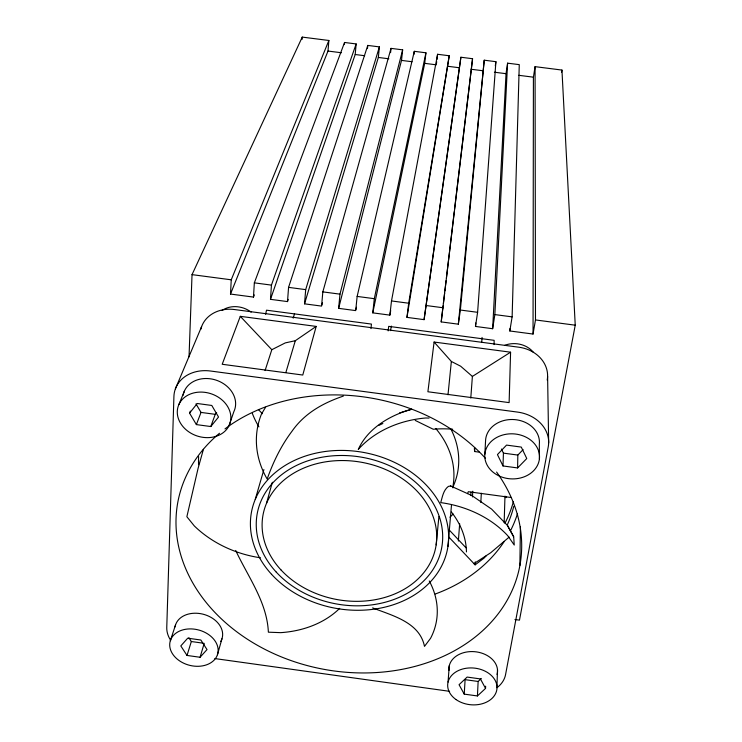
<?xml version="1.0" encoding="UTF-8"?>
<svg xmlns="http://www.w3.org/2000/svg" width="742" height="742" viewBox="0 0 742 742"><rect width="100%" height="100%" fill="white"/><g stroke="black" fill="none" stroke-linecap="round" stroke-linejoin="round"><path stroke-width="1.11" d="M509.893 328.669L509.819 330.978L533.044 334.048L533.415 77.168L535.065 66.65L561.944 70.063L575.236 325.191L519.474 620.145L514.948 619.514M494.107 344.594L494.135 340.328L388.687 326.359L388.168 330.886M519.873 565.562L520.42 526.662M517.601 467.933L526.764 458.537L521.274 447.083L506.545 445.098L497.437 454.586L503.002 465.957L517.601 467.933L517.833 455.069L523.101 449.633M510.589 352.19L509.123 402.618L427.902 391.757L434.089 342.043L510.589 352.19L472.385 376.426L470.79 398.064M509.819 330.978L512.128 316.862L519.27 64.647L507.584 63.163L506.035 73.69L492.651 328.715L475.492 326.443L475.752 322.974M504.161 522.683L504.977 496.092M496.964 686.248L497.502 669.757M503.002 465.957L503.428 453.13L501.434 449.04M189.034 356.837L192.03 274.633L302.244 37.1L328.873 40.476L328.001 51.05L230.502 294.055L253.476 297.088L254.274 294.917M485.546 688.4L480.426 678.93L467.126 677.075L459.057 684.708L464.232 694.122L477.431 695.959L485.546 688.4L485.639 686.174M477.431 695.959L478.136 681.471L481.345 678.457M492.651 328.715L494.858 314.589L507.584 63.163M230.502 294.055L231.244 279.808L328.873 40.476M484.841 454.252L485.62 439.756A26.953 22.306 3 0 1 514.688 419.61A26.953 22.306 3 0 1 539.332 444.282L539.415 458.881A27.389 22.538 3.1 0 1 496.37 474.509A27.389 22.538 3.1 0 1 500.655 435.693A27.389 22.538 3.1 0 1 539.415 458.881M480.816 502.51L481.326 493.254M486.279 555.777A157.276 127.912 10.5 0 1 483.886 558.234L475.121 564.866L475.288 561.88M253.476 297.088L254.339 282.85L344.557 42.47L356.169 43.945L355.195 54.509L270.487 299.341L287.506 301.586L288.211 299.388M464.232 694.122L465.104 679.653L478.136 681.471M472.431 496.964L472.802 491.195M470.762 495.573L470.994 492.113M479.202 452.147L474.62 451.535L474.843 448.075M481.753 342.025L482.059 337.415M270.487 299.341L271.442 285.113L356.169 43.945M302.068 39.4L302.244 37.1M475.492 326.443L477.607 312.308L495.906 61.679L484.229 60.195L458.343 324.18L441.202 321.907L443.113 305.834M287.506 301.586L288.564 287.367L367.782 45.42L379.403 46.894L378.337 57.449L304.535 303.84L321.583 306.094L322.826 291.884L391.025 48.369L402.656 49.844L401.505 60.399L338.63 308.347L355.696 310.601L357.143 296.42L414.296 51.319L425.936 52.803L424.702 63.348L372.781 312.864L389.865 315.118L390.709 310.573M458.361 541.057L459.669 523.769M448.047 682.065L449.281 665.657M304.535 303.84L305.685 289.63L379.403 46.894M447.945 546.511L451.479 505.135M452.954 487.902L453.241 484.452A93.622 76.287 10.5 0 0 435.851 428.616M344.371 44.585L344.557 42.47M338.63 308.347L339.975 294.147L402.656 49.844M367.476 48.592L367.782 45.42M458.343 324.18L460.365 310.035L484.229 60.195M436.148 544.897L438.902 516.58M448.001 394.79L451.359 361.456L434.089 342.043M390.589 52.589L391.025 48.369M370.954 328.604L371.445 324.078L266.517 310.184L265.599 314.311M372.781 312.864L374.311 298.683L425.936 52.803M413.934 54.491L414.296 51.319M389.865 315.118L391.498 300.946L437.585 54.277L449.235 55.761L406.968 317.381L424.081 319.644L460.893 57.236L472.561 58.72L441.202 321.907M443.382 303.534L444.606 293.201M444.885 290.901L446.109 280.569M446.378 278.269L454.271 211.655M454.54 209.365L472.561 58.72M436.435 63.766L436.686 61.66M436.945 59.555L437.585 54.277M406.968 317.381L408.694 303.218L449.235 55.761M424.081 319.644L460.893 57.236M495.304 65.89L495.906 61.679M561.564 72.345L561.944 70.063M533.044 334.048L535.483 319.941L535.065 66.65M390.524 330.644L391.349 326.09M355.956 309.479L356.475 307.225M316.194 326.406L302.764 375.035L222.201 364.276L240.287 316.333L316.194 326.406L295.316 340.708L285.29 342.897L271.813 349.705L265.07 370.573M266.489 503.401L272.351 482.254M321.889 304.981L322.501 302.755M217.434 654.75A24.588 18.235 14.7 0 0 187.225 629.058A24.588 18.235 14.7 0 0 177.115 659.017A24.588 18.235 14.7 0 0 217.434 654.75L221.941 638.843M255.257 499.366L263.892 469.584M285.902 372.373L295.316 340.708M200.062 657.264L207.018 649.584L200.859 640.012L187.707 638.185L180.807 645.939L187.012 655.446L200.062 657.264L204.217 643.323M293.192 318.132L294.555 313.699M187.012 655.446L191.325 641.533L188.885 637.758M170.326 640.754L175.511 625.014M229.074 425.583A27.25 22.232 18.4 0 0 199.895 392.091A27.25 22.232 18.4 0 0 183.237 426.919A27.25 22.232 18.4 0 0 229.074 425.583L233.86 411.643A26.823 22.019 18.6 0 0 215.913 380.071A26.823 22.019 18.6 0 0 183.144 395.254M203.41 449.346L198.049 468.508L186.863 516.72L194.321 525.948A101.209 81.425 14.5 0 0 260.451 557.771M190.351 411.105L189.562 413.118L196.37 424.6L210.802 426.539L215.245 414.333L216.636 412.608M196.37 424.6L201.017 412.413L195.99 403.889M178.896 404.511L184.498 390.839M467.516 493.625L468.313 491.714L511.099 497.511M175.362 388.91L201.583 326.666M265.58 407.228L261.462 414.092A103.017 84.718 10.8 0 0 267.166 479.044C273.158 462.118 281.051 445.794 291.875 431.408C304.461 413.331 322.77 403.129 343.323 396.098M189.562 413.118L197.233 403.5L211.785 405.457L218.538 417.023L210.802 426.539M509.16 537.097L490.74 552.725L473.86 563.688M411.643 409.25C390.014 415.242 367.819 428.227 358.275 449.429A101.533 82.01 6.6 0 1 425.63 417.996L429.062 418.08M378.874 425.361L382.844 423.506M399.465 412.969L411.597 409.287M450.626 485.973L448.381 486.409C443.336 490.165 442.408 496.964 440.711 502.612A98.129 76.621 7.1 0 1 507.751 535.715L514.252 545.036L513.677 536.763L507.509 525.54L491.594 509.095L471.782 495.526L450.626 485.973L451.043 486.251M328.001 51.05L341.394 52.756M355.195 54.509L364.656 55.715M378.337 57.449L388.873 58.794M401.505 60.399L412.051 61.734M424.702 63.348L436.305 64.823M447.908 66.298L459.53 67.772M471.142 69.256L482.773 70.731M494.404 72.206L506.035 73.69M518.797 75.313L533.415 77.168M192.03 274.633L231.244 279.808M254.339 282.85L271.442 285.113M288.564 287.367L305.685 289.63M322.826 291.884L339.975 294.147M357.143 296.42L374.311 298.683M391.498 300.946L408.694 303.218M425.908 305.491L443.132 307.763M460.365 310.035L477.607 312.308M494.858 314.589L512.128 316.862M535.483 319.941L575.236 325.191M201.017 412.413L215.245 414.333M503.428 453.13L517.833 455.069M191.325 641.533L203.141 643.175M214.837 658.571L449.596 691.321M372.632 607.893C392.342 615.619 419.703 622.25 424.489 646.384L430.546 638.333A96.256 73.959 10.3 0 0 429.266 580.967M415.205 420.408L433.235 429.238A93.464 75.359 6.4 0 1 452.666 429.228M451.359 361.456L460.68 366.233L472.385 376.426M258.411 409.575L262.436 413.739M240.287 316.333L271.813 349.705M448.873 537.097L475.121 564.866M449.364 530.14L466.013 547.8M507.509 525.54L513.677 536.763M235.715 550.471C248.051 576.942 267.018 602.003 268.372 632.184L280.662 632.648A97.805 76.12 13.6 0 0 339.688 608.347M474.361 448.363L474.62 451.535M547.605 376.38L548.663 442.928M222.118 310.434A23.067 19.552 19.3 0 1 251.158 312.141M504.829 345.271A23.169 19.784 2.3 0 1 533.517 352.478M175.075 626.86A24.236 18.114 14.8 0 1 204.977 614.738A24.236 18.114 14.8 0 1 220.754 641.44M448.975 670.425A24.375 18.3 5.5 0 1 474.611 651.689A24.375 18.3 5.5 0 1 497.084 674.524M451.368 511.989A91.183 71.983 9.3 0 1 466.449 551.918M258.921 426.863A96.914 81.305 12.2 0 1 252.308 413.322M547.216 380.089A33.501 28.474 2.4 0 0 518.825 347.21L234.472 309.535A33.353 28.131 19.2 0 0 200.794 329.318M496.917 687.751A32.694 24.542 5.5 0 0 505.571 674.589L548.245 446.823A36.154 29.921 3 0 0 517.601 412.098L210.607 371.028A35.978 29.532 18.6 0 0 173.916 396.516L166.764 627.491A32.5 24.291 14.8 0 0 170.651 640.29M517.462 513.789A162.906 132.512 10.5 0 1 510.413 530.901M504.161 541.604A162.906 132.512 10.5 0 1 435.229 594.027M198.568 464.733A162.906 132.512 10.5 0 1 198.615 456.682M496.593 472.051A173.934 137.669 10.5 0 1 452.833 651.634A173.934 137.669 10.5 0 1 221.83 619.292A173.934 137.669 10.5 0 1 219.511 433.254M224.993 428.895A173.934 137.669 10.5 0 1 485.481 458.343M513.334 501.805A156.172 127.374 10.5 0 1 504.959 523.212M513.77 506.332A157.276 127.912 10.5 0 1 507.287 524.891M453.112 514.058A110.029 90.246 10.4 0 1 449.93 517.183M506.359 496.556A13.912 0.946 -83 0 1 505.608 496.676M451.219 429.701A93.511 76.676 10.4 0 1 452.917 487.03M456.07 699.585A24.736 18.429 5.6 0 0 496.546 691.052A24.736 18.429 5.6 0 0 464.399 668.579A24.736 18.429 5.6 0 0 456.07 699.585M276.274 572.128A93.798 74.441 10.5 0 0 436.064 564.208A93.798 74.441 10.5 0 0 336.061 455.625A93.798 74.441 10.5 0 0 276.274 572.128M271.572 574.327A99.743 79.171 10.5 0 0 441.536 566.165A99.743 79.171 10.5 0 0 335.467 450.552A99.743 79.171 10.5 0 0 271.572 574.327M280.968 569.902A87.862 69.72 10.5 0 0 430.592 562.241A87.862 69.72 10.5 0 0 336.692 460.68A87.862 69.72 10.5 0 0 280.968 569.902"/></g></svg>
